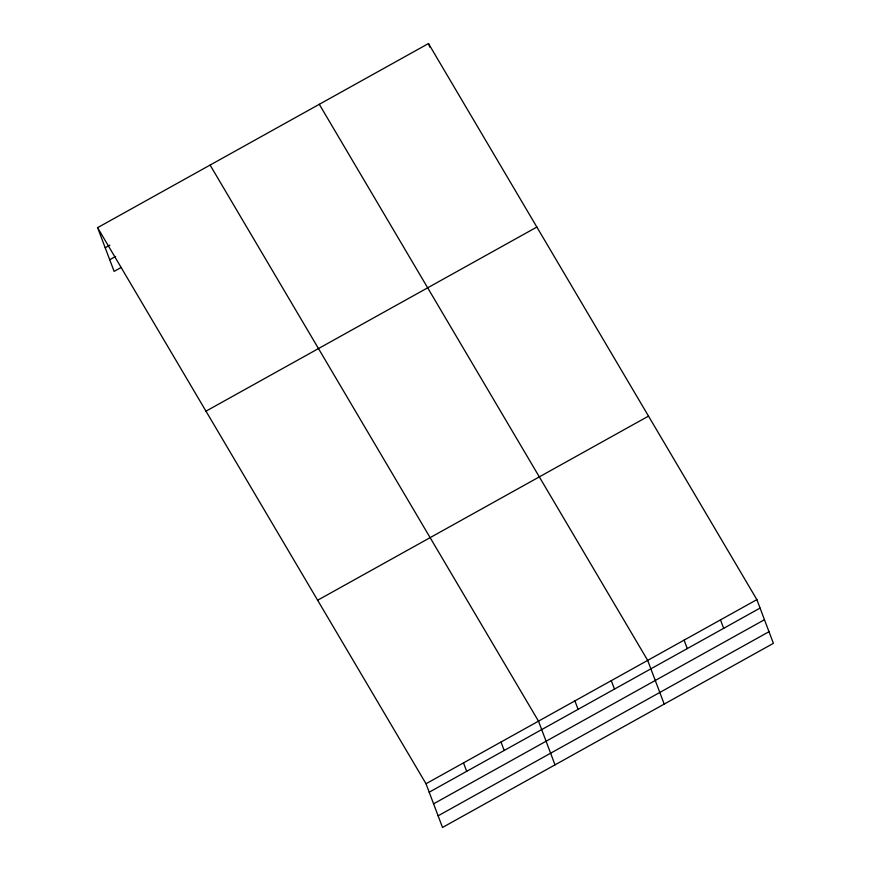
<?xml version="1.0" encoding="UTF-8"?>
<svg xmlns="http://www.w3.org/2000/svg" width="871" height="871" viewBox="0 0 871 871"><rect width="100%" height="100%" fill="white"/><g stroke="black" fill="none" stroke-linecap="round" stroke-linejoin="round"><path stroke-width="1.31" d="M97.606 227.658L428.488 43.55L756.877 599.629L773.394 643.342L442.512 827.45L426.006 783.748L97.606 227.658L114.123 271.371L121.156 267.462M105.195 247.745L109.888 245.143M109.724 259.732L115.593 256.477M205.981 411.166L536.852 227.059M317.632 600.239L648.503 416.12M426.006 783.748L756.877 599.629M429.196 792.196L760.067 608.078M433.595 803.824L764.466 619.717M438.124 815.811L768.995 631.704M319.298 104.302L647.686 660.392L664.203 704.095M210.107 165.065L538.496 721.144L555.012 764.847M720.48 619.88L723.67 628.339M684.083 640.131L687.273 648.59M428.488 43.55L429.849 47.176M611.29 680.643L614.48 689.092M574.893 700.894L578.094 709.342M500.999 742.016L504.189 750.464M463.503 762.876L466.693 771.325"/></g></svg>
